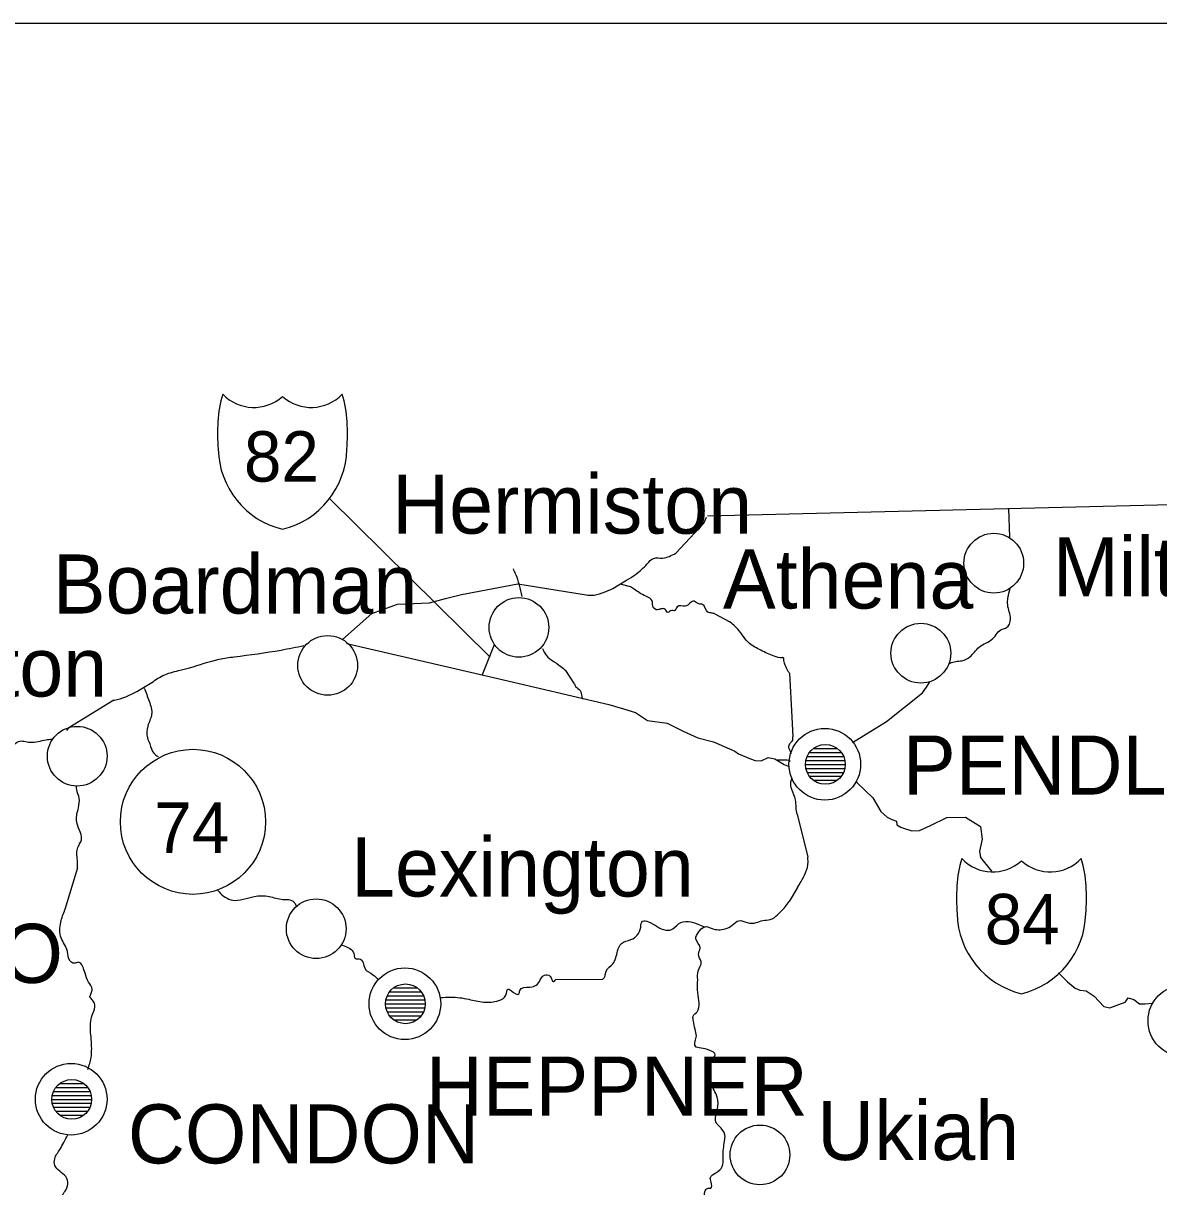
# Model space of a CAD drawing. Extents: x 0 to 1.42, y 0 to 0.92.
# Drawn here: x 0.2201 to 0.2792, y 0.5382 to 0.5988 of the extents above; entities that cross this region are included whole.
import ezdxf

# ---------------------------------------------------------------- set-up
doc = ezdxf.new("R2010")
doc.units = 0
doc.layers.add('P_EC_DESIGN_Pattern', color=7, linetype='Continuous')
doc.layers.add('P_ODOT_PLAN_TBlock', color=7, linetype='Continuous')

msp = doc.modelspace()

# ---------------------------------------------------------------- linework, layer by layer
at = {"layer": 'P_EC_DESIGN_Pattern'}
msp.add_lwpolyline([(0.07552239632827157, 0.5988119263164146), (0.33986297332923715, 0.5988119263164146), (0.33986297332923715, 0.361334137226653), (0.07552239632827157, 0.361334137226653)], close=True, dxfattribs=at)
at = {"layer": 'P_ODOT_PLAN_TBlock'}
for p, q in [((0.31176965193133654, 0.5745240646654827), (0.25574110862425, 0.5731447995735997)), ((0.23606919261375126, 0.5740585134843608), (0.24442844458224217, 0.5658032641405353)), ((0.2555409773906542, 0.5727898126969656), (0.25569353644577225, 0.5730995239830745)), ((0.27148290652449286, 0.5720519518045902), (0.2714248356583576, 0.5735496552166638)), ((0.25408625298118576, 0.571219602723232), (0.2555409773906542, 0.5727898126969656)), ((0.2429327096741187, 0.5690654032481532), (0.2458677490441779, 0.569626098786198)), ((0.2458677490441779, 0.569626098786198), (0.24932280153762926, 0.5690608100723134)), ((0.25081525560585766, 0.5693783953741246), (0.251526541695103, 0.5698173717520838)), ((0.2517394682042764, 0.569461072539505), (0.25125751282371195, 0.5695867287074579)), ((0.24126604300745205, 0.5686372536418541), (0.24210364143262283, 0.56885247673898)), ((0.24210364143262283, 0.56885247673898), (0.2429327096741187, 0.5690654032481532)), ((0.2382722766032526, 0.5680726210959093), (0.2395947831649128, 0.5685578573164013)), ((0.2395947831649128, 0.5685578573164013), (0.24126604300745205, 0.5686372536418541)), ((0.23674307712817394, 0.566727148654984), (0.2382722766032526, 0.5680726210959093)), ((0.2561282477318615, 0.5680588415683567), (0.256875951143922, 0.5676631722770377)), ((0.2369566598053523, 0.5665211119095707), (0.2448267385454837, 0.5646877785762308)), ((0.24402654169510304, 0.5649115318570642), (0.24464826085520802, 0.5664686184712504)), ((0.2448267385454837, 0.5646877785762308), (0.2506118435323669, 0.5633403376313554)), ((0.2488132871019272, 0.5644210462927597), (0.2483621716163629, 0.5651064137468476)), ((0.260016371091422, 0.5649676342192819), (0.26012431072398745, 0.5626864662402727)), ((0.22603441571085106, 0.5640125817258306), (0.2267342188604639, 0.5644338415683697)), ((0.22483428447724876, 0.5635640909121888), (0.22250029497594948, 0.5621336447179631)), ((0.2650623028499522, 0.5624535266077269), (0.26692516374234715, 0.5639469649279303)), ((0.26012431072398745, 0.5626864662402727), (0.2601784445822552, 0.5616589071851612)), ((0.2632939301465401, 0.561353789074925), (0.2650623028499522, 0.5624535266077269)), ((0.22239071492343648, 0.5619830541667951), (0.22250029497594948, 0.5621336447179631)), ((0.26123684353236687, 0.5610509675526087), (0.2624878277843419, 0.5610509675526087)), ((0.2573621716163564, 0.5607734084975101), (0.25797240783682884, 0.5605119255578516)), ((0.26085298526465034, 0.5604295764765063), (0.2628782477318485, 0.5604295764765063)), ((0.2609212267344731, 0.5606365974738621), (0.26282247345363324, 0.5606365974738621)), ((0.26104491439850863, 0.5608436184712504), (0.2626984577055952, 0.5608436184712504)), ((0.26084051807304276, 0.5602218993111454), (0.26290285403106106, 0.5602218993111454)), ((0.2608592188604704, 0.5600148783137571), (0.262884153243666, 0.5600148783137571)), ((0.2609212267344731, 0.5598078573164013), (0.26282247345363324, 0.5598078573164013)), ((0.2610386808027211, 0.5596008363190129), (0.26269222410980775, 0.5596008363190129)), ((0.26124931072397445, 0.5593931591536521), (0.2624940613801294, 0.5593931591536521)), ((0.26040449445100855, 0.5576260987862175), (0.26096092489721584, 0.5553905344817361)), ((0.22294583303369878, 0.5548295108596888), (0.22229064930663855, 0.5526595633531403)), ((0.2604310692541712, 0.5538124504922347), (0.25998389077647444, 0.5530877129594394)), ((0.26876177791558203, 0.5516254426182385), (0.26876177791558203, 0.5516254426182385)), ((0.275407447206901, 0.5516254426182385), (0.275407447206901, 0.5516254426182385)), ((0.24784773592081832, 0.5490263612534158), (0.2502630902515205, 0.5490348914371231)), ((0.23918402201006367, 0.5483774111221756), (0.24083789340115283, 0.5483774111221756)), ((0.23937595114392196, 0.5485844321195313), (0.240626935395897, 0.5485844321195313)), ((0.23897962568459785, 0.5477556919620706), (0.2410422897265861, 0.5477556919620706)), ((0.2389920928762054, 0.5479630410434289), (0.24101735534340352, 0.5479630410434289)), ((0.2390603343460282, 0.5481703901247872), (0.2409615810651883, 0.5481703901247872)), ((0.2766856624300112, 0.5475535922245247), (0.27747700101268186, 0.547849852067051)), ((0.2389983264719929, 0.5475486709646822), (0.24102326085522108, 0.5475486709646822)), ((0.2390603343460282, 0.547341321883324), (0.2409615810651883, 0.547341321883324)), ((0.2391777884142762, 0.5471343008859355), (0.2408313317213628, 0.5471343008859355)), ((0.23938841833552948, 0.5469269518045772), (0.24063316899168447, 0.5469269518045772)), ((0.22200652857175, 0.5436113350066966), (0.22325784090769493, 0.5436113350066966)), ((0.22162267030403343, 0.5429896158465916), (0.22364793277123157, 0.5429896158465916)), ((0.2216905836898537, 0.5431969649279498), (0.22359215849301636, 0.5431969649279498)), ((0.22181459943789172, 0.5434039859253056), (0.22346847082894827, 0.5434039859253056)), ((0.2216105311964284, 0.5427822667652007), (0.2236728671544141, 0.5427822667652007)), ((0.22162890389982096, 0.5425752457678449), (0.22365383828301652, 0.5425752457678449)), ((0.2216905836898537, 0.5423678966864866), (0.22359215849301636, 0.5423678966864866)), ((0.22180836584207164, 0.5421608756890982), (0.2234622372331608, 0.5421608756890982)), ((0.22201899576335754, 0.5419535266077399), (0.22326407450351504, 0.5419535266077399))]:
    msp.add_line(p, q, dxfattribs=at)
for points in [[(0.26692516374234715, 0.5639469649279303), (0.26702358893919753, 0.5640772142717884), (0.2671784445822356, 0.5643006394686192), (0.2673149275218812, 0.5645237365814801)], [(0.2506118435323669, 0.5633403376313554), (0.25137267030404, 0.5631238021982845), (0.25199274904419744, 0.5629171092848987), (0.25261249970035243, 0.562503723458127), (0.253645636183279, 0.5623659281825365), (0.2544724078368223, 0.5619528704397674), (0.2552299537686004, 0.561608382250791), (0.2560563973381411, 0.5614016893374052), (0.2571584314588956, 0.5609197339568083), (0.2573621716163564, 0.5607734084975101)], [(0.25797240783682884, 0.5605119255578516), (0.25822732909666485, 0.5604174373689013), (0.2585360561307986, 0.5604033297573462), (0.25889530809930256, 0.5605857444554894), (0.25924865455598894, 0.5605086447179566), (0.2597319222725309, 0.5602104163715129), (0.2599832346085019, 0.5601067418308174)], [(0.2634533789654508, 0.5593557575788619), (0.26351341833553604, 0.5592858756890917), (0.26434675166886934, 0.558479117158921), (0.26476833959537854, 0.5577760331694132), (0.2650849406452473, 0.5574801014108894), (0.2653395338210808, 0.5573452588911915), (0.2655764104614942, 0.5572596289699512), (0.2655931427449718, 0.5570673717520903), (0.26579852332241266, 0.5569505738518148), (0.2659996388079509, 0.5568829885499971), (0.26638415324367254, 0.5567612693898791), (0.26676932384733404, 0.5567737365814867), (0.26735692227254393, 0.5570358756890852), (0.2681918960258247, 0.5574630410434419), (0.26916794589459114, 0.5574738678150694), (0.26995797214128425, 0.55699322477045), (0.2700442582305296, 0.5563314793636324), (0.2698979327712316, 0.5557058231956599), (0.2699543632174193, 0.5553701932743935), (0.27052457319117906, 0.5546677654528908)], [(0.2740206361832855, 0.549363631594597), (0.27448815586832487, 0.5488977523295051), (0.2748762792279114, 0.5485703245080088), (0.2751308724037775, 0.5484666499673134), (0.2754576440573012, 0.5484302326444657), (0.27586807712818046, 0.5481474242455221), (0.2763802162357724, 0.54760936650274), (0.2766856624300112, 0.5475535922245247)], [(0.27747700101268186, 0.547849852067051), (0.2775006230599194, 0.5478524767389734), (0.27764498001529997, 0.5480621224082518), (0.2779264760782986, 0.5479853507547214), (0.27822995376858733, 0.5477566762140456), (0.27852555744314106, 0.5477560200460405), (0.27888382515967, 0.5477862037731007), (0.27893041308617267, 0.5477802982612832)]]:
    msp.add_lwpolyline(points, dxfattribs=at)
for centre, radius in [((0.2706438903041243, 0.5706999063383942), 0.001554058146264166), ((0.24592315518526217, 0.5673546238733441), 0.001554058146264166), ((0.2668455554612066, 0.5660134137774169), 0.001554058146264166), ((0.23596623701490757, 0.5653762026447298), 0.001554058146264166), ((0.22292859194596557, 0.5606499137975478), 0.001554058146264166), ((0.26184564832079754, 0.560227857647058), 0.0018648697678767176), ((0.2289527571039993, 0.5572322945631487), 0.003776361295868173), ((0.2618742571183507, 0.5602216571120648), 0.0010360387599511413), ((0.23537070148416706, 0.551665286469882), 0.001554058146264166), ((0.2399847969428448, 0.5477614862559818), 0.0018648697678767176), ((0.24001340574039798, 0.5477552857209887), 0.0010360387599511413), ((0.2805360463960056, 0.5468661587187663), 0.0018648697678767176), ((0.22261537401215847, 0.5427880969265849), 0.001864869767875699), ((0.22264398280974423, 0.5427818963915593), 0.00103603875995216), ((0.25847108837797234, 0.5398888548360918), 0.0015540581462570367)]:
    msp.add_circle(centre, radius, dxfattribs=at)
for centre, radius, start, end in [((0.23512528768501859, 0.5779381225729395), 0.004871391022451439, 161.30430000000007, 178.47916944444452), ((0.2321264392772424, 0.5810445876206066), 0.002235379820858693, 223.721725, 311.8133583333333), ((0.23510624328919885, 0.5810445876206066), 0.0022353798209609993, 228.1866416666667, 316.278275), ((0.23210739488142265, 0.5779381225729395), 0.004871391022450432, 1.5208305555555555, 18.695700000000002), ((0.23900914358889339, 0.5774282648192747), 0.008776825999527976, 175.82385833333333, 185.22534166666668), ((0.22822353897758046, 0.5774282648192747), 0.008776825999526878, 354.7746583333333, 4.176141666666671), ((0.23465493781115676, 0.5767265272628734), 0.004387240057401905, 181.27443611111113, 256.30638888888893), ((0.23257774475528448, 0.5767265272628734), 0.004387240057563848, 283.69361111111107, 358.72556388888887), ((0.2735935455590343, 0.5537542998476227), 0.004871391022451439, 161.30430000000007, 178.47916944444452), ((0.2705946971512581, 0.5568607648952897), 0.002235379820858693, 223.721725, 311.8133583333333), ((0.27357450116321463, 0.5568607648952897), 0.0022353798209609993, 228.1866416666667, 316.278275), ((0.2705756527554384, 0.5537542998476227), 0.004871391022450432, 1.5208305555555555, 18.695700000000002), ((0.2774774014629091, 0.5532444420939577), 0.008776825999527976, 175.82385833333333, 185.22534166666668), ((0.26669179685159616, 0.5532444420939577), 0.008776825999526878, 354.7746583333333, 4.176141666666671), ((0.2731231956851725, 0.5525427045375565), 0.004387240057401905, 181.27443611111113, 256.30638888888893), ((0.27104600262930023, 0.5525427045375565), 0.004387240057563848, 283.69361111111107, 358.72556388888887)]:
    msp.add_arc(centre, radius, start, end, dxfattribs=at)
for points in [[(0.251526541695103, 0.5698173717520838), (0.25199438946414493, 0.5701119911746625), (0.25259773592082485, 0.5706628441930222), (0.2529461611176687, 0.5709492615158633), (0.2534018697791056, 0.5709682903872609), (0.25408625298118576, 0.571219602723232)], [(0.24608920573709128, 0.568961400623488), (0.245750951143935, 0.5701447995736126), (0.24563382515965695, 0.5704030016733437)], [(0.2561282477318615, 0.5680588415683567), (0.25595862830926325, 0.5681008363190194), (0.255762105999565, 0.5681497208334421), (0.2554848750284364, 0.5685467024607387), (0.25528375954286553, 0.5685775423557714), (0.2550380246347421, 0.5687199308072018), (0.2545823159733052, 0.5684600882875234), (0.25415777529090355, 0.5684276079725759), (0.25401473067146796, 0.5682176342192949), (0.25387627922790496, 0.5682438809384551), (0.25367975691820666, 0.5681274111221821), (0.2535409773906411, 0.5682924373688751), (0.25306295901794423, 0.5682780016733502), (0.252875294975956, 0.5685503113846363), (0.2528618435323734, 0.5687376473426545), (0.2525222766032395, 0.5689781329069329), (0.2519143369706871, 0.5693432903872544), (0.2517394682042764, 0.569461072539505)], [(0.24932280153762926, 0.5690608100723134), (0.24970239471347577, 0.5690302982612832), (0.25024767030402045, 0.5691477523295312), (0.25081525560585766, 0.5693783953741246)], [(0.26835364143262286, 0.5654820699148265), (0.26836807712818045, 0.5654912562665391), (0.26898487502844287, 0.565622161778337), (0.269400229359132, 0.5658196683400103), (0.2698782477318615, 0.5663255738518148), (0.27058854956913186, 0.5667737365814867), (0.27108461256125127, 0.5672661906497412), (0.27130803775808215, 0.5673426342192689), (0.271508825159683, 0.5677898126969656), (0.2713657805402474, 0.568522096161526), (0.27137890389982744, 0.5688974242455351), (0.2714888120363104, 0.5693780672901546)], [(0.260016371091422, 0.5649676342192819), (0.2599228671544141, 0.5650939465552399), (0.2597844157108511, 0.565383972801946), (0.25972175166884326, 0.5656293796260996), (0.2596902556058707, 0.5657766893374051), (0.2596321847397355, 0.5657766893374051), (0.25920764405730123, 0.565851820570988), (0.25851965193132354, 0.5661631722770116), (0.2579205705664811, 0.5665237365814931), (0.2573172241098012, 0.5672596289699512), (0.256875951143922, 0.5676631722770377)], [(0.2267342188604639, 0.5644338415683697), (0.2273838251596765, 0.564843618471244), (0.2282089563932723, 0.5651096945867425), (0.22877851019902704, 0.565251098786198), (0.23031623985784577, 0.5657031985237373), (0.23110495376859386, 0.5658265581038029), (0.23354228972658608, 0.5661779360565392), (0.2347296256846109, 0.5664118599410602)], [(0.24715088552713058, 0.5662514268702071), (0.24726341833553603, 0.5660188153216311), (0.24810364143262933, 0.5653278704397608), (0.2483621716163629, 0.5651064137468476)], [(0.22483428447724876, 0.5635640909121888), (0.22485232909667133, 0.5635667155841113), (0.22603441571085106, 0.5640125817258306)], [(0.22641466505467006, 0.5641979491798988), (0.22667352332240615, 0.5635135659778187), (0.22680311649825918, 0.5628124504922608), (0.2266023290966909, 0.5622179623032584), (0.2265800193853983, 0.5616057575788685), (0.22670075429354128, 0.5612934216208697), (0.2269287726662447, 0.5607934216208502), (0.22713612174760303, 0.5606356132219197)], [(0.2488132871019272, 0.5644210462927597), (0.24887267030403998, 0.5642842352691442), (0.2491184052121634, 0.5640614662402857), (0.24919452069772122, 0.5637622536418672), (0.24925259156385643, 0.5636192090224316)], [(0.26010331334863984, 0.5607661906497151), (0.2600357280468221, 0.5609302326444657), (0.25997306400481435, 0.5611759675526218), (0.2600668960258247, 0.5613413218833173), (0.26017385140638266, 0.561475508235043), (0.2601784445822552, 0.5616589071851612)], [(0.2163595469444599, 0.5604354819883238), (0.2166833658420912, 0.5604400751641638), (0.2174369747659692, 0.5606753113846297), (0.21795272279745873, 0.5608885659778056), (0.2185304787029836, 0.5609184216208633), (0.21948979628827237, 0.5611349570539341), (0.21986742096020143, 0.5614200620407976), (0.22047601676072637, 0.5613783953741375), (0.22130935009405972, 0.5615056919620706), (0.22161085928039836, 0.5615388284449907)], [(0.25937890389981444, 0.5604643533793738), (0.2597184708289483, 0.560465009547379), (0.2600357280468221, 0.5603987365814735), (0.2600380246347421, 0.5603964399935536)], [(0.26040449445100855, 0.5576260987862175), (0.26035495376858087, 0.557979445242904), (0.26032116111768827, 0.5583731460303055), (0.26013152857175, 0.5589190777888227), (0.26008428447724224, 0.5593127785762243), (0.26014957319117255, 0.5595306263452727)], [(0.22294583303369878, 0.5548295108596888), (0.22294419261375126, 0.5551382378938226), (0.22294419261375126, 0.5558304951116704), (0.22305574117018173, 0.5560854163715063), (0.22314957319115952, 0.5562957182087898), (0.22302424510717653, 0.5568403376313619), (0.2228900587554835, 0.5573180279200564), (0.2229927490441714, 0.5579659937993213), (0.2230327752909166, 0.5584620567914734), (0.2229031821150636, 0.5589131722770377), (0.22289333959537858, 0.5590732772638883)], [(0.2604310692541712, 0.5538124504922347), (0.26061315586834444, 0.5541290515421036), (0.2608480640048078, 0.5545713087599577), (0.2609720797528458, 0.5551477523295051), (0.26096092489721584, 0.5553905344817361)], [(0.23020895639325273, 0.5537127129594395), (0.23031328710192067, 0.5535811512796364), (0.23102391702319353, 0.5531493927494722), (0.232140714923443, 0.5533482116470904), (0.23292746033027367, 0.5533409937993279), (0.233637762167544, 0.5531949964239998), (0.23416499313866607, 0.553097883563127), (0.23426801151138904, 0.5529728835631139), (0.23434412699694682, 0.5527976867127332)], [(0.22357608237751123, 0.5481031329069395), (0.22365646295493904, 0.5483088415683502), (0.22370108237752426, 0.548518815321631), (0.22352227660324606, 0.5488803638780876), (0.2233346125612578, 0.549344602723232), (0.2232050193854048, 0.549710744455496), (0.22299471754812142, 0.5499200620408042), (0.22275357581583793, 0.5498659281825365), (0.2225570535061397, 0.5499817418308369), (0.22242253907044415, 0.5504863350066965), (0.22209183040902034, 0.5511871224082519), (0.22207378578959774, 0.5520001145342426), (0.22229064930663855, 0.5526595633531403)], [(0.25540252594705853, 0.5454505738518213), (0.25510757844050985, 0.5455496552166442), (0.25509084615703226, 0.5457999833006403), (0.2551594157108576, 0.5460949308072215), (0.2550895338210873, 0.5464394189961979), (0.25501112174760954, 0.5468465712271494), (0.25499438946413194, 0.547110350754728), (0.25519714536965027, 0.5473468993111389), (0.2552289695166253, 0.5483216368439604), (0.25522798526465035, 0.5490191434056206), (0.25525259156386293, 0.5494705869751875), (0.2554117122987711, 0.5499397470801743), (0.25526604300744554, 0.5503380410434159), (0.2553618435323734, 0.5506507050854171), (0.25513579366362005, 0.5511343008859616), (0.2552853999628131, 0.5514958494423855), (0.25557312962159917, 0.5517589728019591), (0.25561807712818696, 0.5517724242455416), (0.25597568867674336, 0.5516776079725563), (0.25666072804679607, 0.5516621880250562), (0.25702424510717004, 0.551849195899072), (0.25736578054025394, 0.5520854163715129), (0.25779950757436815, 0.5519814137468475), (0.2582785101990401, 0.5519846945867425), (0.2586282477318615, 0.5520998520670379), (0.25900029497594296, 0.552139222145778), (0.25938644983157944, 0.5523931591536717), (0.25979163355861357, 0.5528167155840983), (0.25998389077647444, 0.5530877129594394)], [(0.2502630902515205, 0.5490348914371231), (0.2502837595428655, 0.5490398126969657), (0.2504714235848538, 0.5494554951116574), (0.25081099051398764, 0.5498360725394789), (0.2510609905140137, 0.550510941305909), (0.25126210599955195, 0.5509003770014407), (0.2517535758158314, 0.551102148654984), (0.2520842844772553, 0.55132623001982), (0.25226276216753096, 0.5517510987862241), (0.25236118736438135, 0.5520552326444853), (0.2526603999628326, 0.5520289859253251), (0.2531161086242369, 0.5517796420933042), (0.25357641046151375, 0.5515886972114209), (0.25383133172134975, 0.5516070699148135), (0.25423782778432885, 0.5519249833006599), (0.2547427490441909, 0.5520424373688751), (0.25523421886047043, 0.5519092352691571), (0.25557312962159917, 0.5517589728019591)], [(0.23666138421480112, 0.5508498520670378), (0.23673520311243892, 0.5508114662402728), (0.23733395639327884, 0.550370521358396), (0.23739202725941405, 0.55012478645024), (0.23767811649825263, 0.5500850882875299), (0.23789727660324606, 0.5496077260828055), (0.23832641046152028, 0.5492734084974842), (0.23861578054025395, 0.5489906000985405)], [(0.24182870704944678, 0.5480775423557518), (0.2423615154483839, 0.548107069914807), (0.24331328710194022, 0.5479928966864865), (0.2440731296216057, 0.5478426342192885), (0.24487299838801643, 0.5479246552166638), (0.24523914012031292, 0.5482071355316048), (0.24535987502842335, 0.5485201276576086), (0.24552949445102162, 0.5484308888124708), (0.24592286715442063, 0.5482753770014277), (0.24596289340113328, 0.5484407313321559), (0.2464993107239679, 0.548629707710089), (0.24682083303367922, 0.548728460990942), (0.24703080678696004, 0.5490014268702006), (0.24717844458223565, 0.5492074636156139), (0.24747306400481434, 0.549239287762589), (0.24759379891295735, 0.549114287762576), (0.24770567555335773, 0.5489092352691376), (0.24784773592081832, 0.5490263612534158)], [(0.22348881203632343, 0.5443406657153319), (0.22364858893920406, 0.5449581197835994), (0.22365711912291153, 0.5458918468177006), (0.223634481327649, 0.546852476738967), (0.2237417647922094, 0.5472593008859485), (0.22384872017279983, 0.5477015581038028), (0.22372372017278683, 0.5479472930119264), (0.22357608237751123, 0.5481031329069395)], [(0.2553510167607133, 0.5315585134843608), (0.2554986545559889, 0.5316920436681138), (0.25588677791557546, 0.5323127785762438), (0.2563355968132198, 0.5325306263452597), (0.2564993107239679, 0.5330624504922543), (0.2568992451071896, 0.5333610069227005), (0.2570081689916975, 0.533615272014564), (0.2567096125612513, 0.533880035794085), (0.2562394682042894, 0.5339036578413227), (0.25575193539587737, 0.5339676342192754), (0.2555432739785741, 0.5343167155841244), (0.25571650232503734, 0.5349512300198068), (0.25586578054026043, 0.5352504426182255), (0.2558100062620452, 0.5357556919620575), (0.25606197476595616, 0.535992240518501), (0.25587627922791795, 0.5364217024607452), (0.25568074117016215, 0.5367488021982715), (0.2558523290966779, 0.5370165187337176), (0.25568008500218964, 0.5375132378938096), (0.2555882214851293, 0.5378846289699512), (0.2557325784405099, 0.5381480804134946), (0.2559163054746306, 0.5381654688649447), (0.25593139733816067, 0.5384696027232059), (0.2558923553433905, 0.5387199308072019), (0.25618008500217665, 0.5389607444555155), (0.2565039038998405, 0.5392773455053842), (0.2565514760783182, 0.5397957182087962), (0.2566272634798734, 0.5406051014108895), (0.2566466204352736, 0.5409269518045707), (0.25634445508092985, 0.5413836447179826), (0.25617549182633664, 0.5416123192586585), (0.256259481327662, 0.5422648783137636), (0.2562401243722619, 0.5428997208334486), (0.2559304130861857, 0.5436159281825366), (0.2558621716163629, 0.5442553638780615), (0.2559097437948406, 0.5448278704397413), (0.2561394025874915, 0.5451044452428975), (0.25585396951662537, 0.5453331197835734), (0.25540252594705853, 0.5454505738518213)], [(0.22127391702318702, 0.5337947339568148), (0.221269651931317, 0.5339230147967228), (0.22141236846675005, 0.5344013612533896), (0.22177883828301653, 0.5346254426182255), (0.22214498001531305, 0.5347737365814735), (0.2220645994378852, 0.5349610725394919), (0.22207805088146781, 0.5353052326444657), (0.2223415023250113, 0.5357478179463225), (0.2222876965507461, 0.5363108100722872), (0.2222338907764809, 0.5366234741142886), (0.2221312004877605, 0.5372934216208437), (0.2221400587554705, 0.5377491302822806), (0.22230081991032613, 0.5380083166339866), (0.22244353644575923, 0.538366256266513), (0.2223273947134888, 0.5387589728019722), (0.22176407450348898, 0.5393429623032845), (0.22175521623577896, 0.5396782641405483), (0.22203638421477503, 0.5401881066602203), (0.22222864143263588, 0.5405414531169067), (0.22244222410981426, 0.5409305607284683)]]:
    msp.add_spline(points, degree=3, dxfattribs=at)

# ---------------------------------------------------------------- texts
for s, height, p in [('82', 0.0026246712598425198, (0.2316072503565334, 0.5749453245079893)), ('Hermiston', 0.003075787401574803, (0.23932050494970925, 0.572236006922681)), ('Milton-Freewater', 0.003075787401574803, (0.2737263448447093, 0.568976820570988)), ('Boardman', 0.003075787401574803, (0.22165843145887604, 0.5680768861877793)), ('Athena', 0.003075787401574803, (0.2565445863145256, 0.5683370567914604)), ('Arlington', 0.003075787401574803, (0.20825620048774746, 0.5637563481300496)), ('PENDLETON', 0.003075787401574803, (0.2659179458945781, 0.5586510331694067)), ('74', 0.0026246712598425198, (0.22693828710192718, 0.5556159281825496)), ('Lexington', 0.003075787401574803, (0.23718795901795073, 0.5533423061353054)), ('84', 0.0026246712598425198, (0.2701676178105951, 0.5508560856628579)), ('HEPPNER', 0.003075787401574803, (0.24107280153761623, 0.5419354819883173)), ('Ukiah', 0.003075787401574803, (0.26144780153762276, 0.5396208494423855)), ('CONDON', 0.003075787401574803, (0.2255645994378917, 0.5394466368439473))]:
    msp.add_text(s, height=height, dxfattribs=at).set_placement(p)
msp.add_text('MORO', height=0.0030757874015748038, rotation=0.12143611111111113, dxfattribs=at).set_placement((0.20939596426729454, 0.5488196683400298))

doc.saveas('drawing.dxf')
